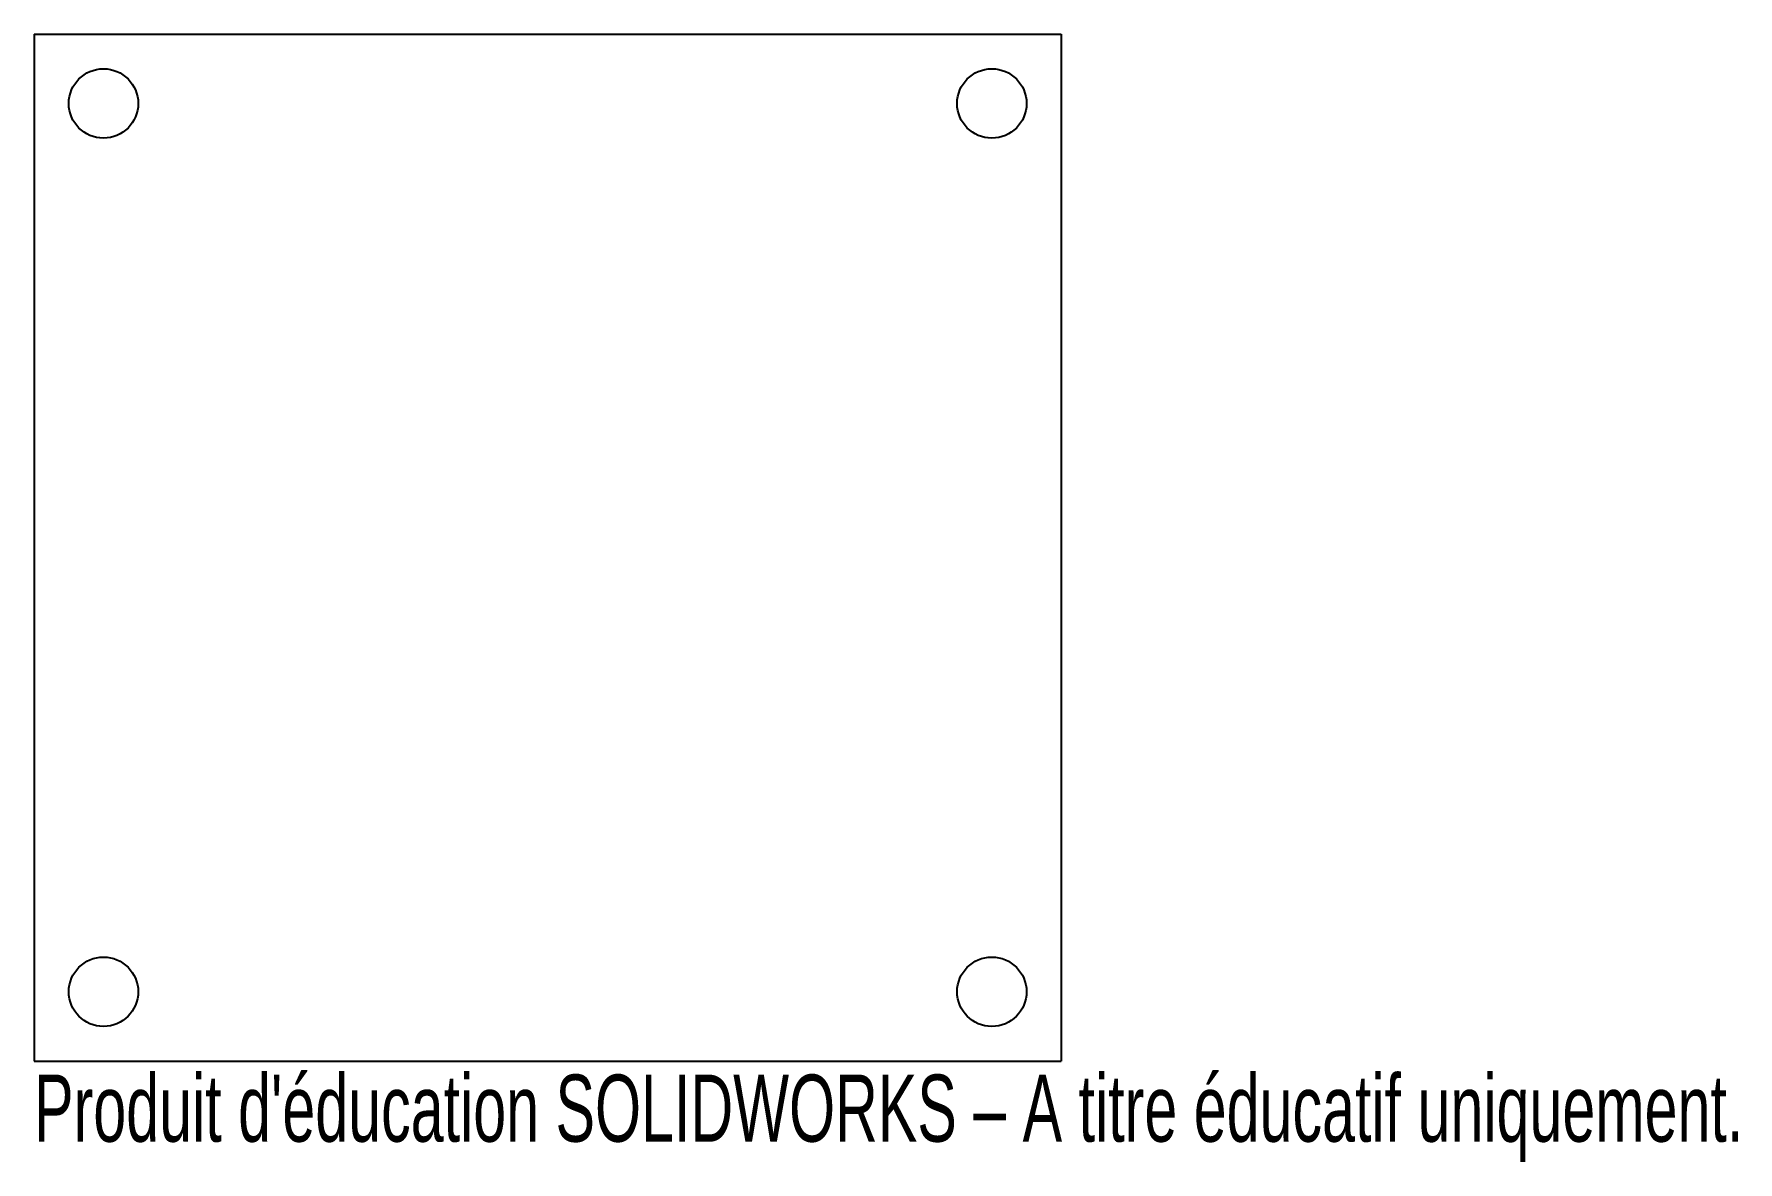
# Model space of a CAD drawing. Extents: x -1 to 122, y -8 to 73.
import ezdxf
from ezdxf.enums import TextEntityAlignment as Align

# ---------------------------------------------------------------- set-up
doc = ezdxf.new("R2010")
doc.units = 0
doc.layers.get('0').update_dxf_attribs({"linetype": 'CONTINUOUS'})

msp = doc.modelspace()

# ---------------------------------------------------------------- linework, layer by layer
at = {"color": 7, "linetype": 'CONTINUOUS'}
for p, q in [((-1, 73), (73, 73)), ((-1, 73), (-1, -1)), ((73, 73), (73, -1)), ((-1, -1), (73, -1))]:
    msp.add_line(p, q, dxfattribs=at)
for centre in [(4, 68), (68, 68), (4, 4), (68, 4)]:
    msp.add_circle(centre, 2.5, dxfattribs=at)

# ---------------------------------------------------------------- texts
at = {"color": 7, "linetype": 'CONTINUOUS', "width": 0.659836}
msp.add_text("Produit d'éducation SOLIDWORKS – A titre éducatif uniquement.", height=4.83362, dxfattribs=at).set_placement((-1, -8.25043), align=Align.BOTTOM_LEFT)

doc.saveas('drawing.dxf')
